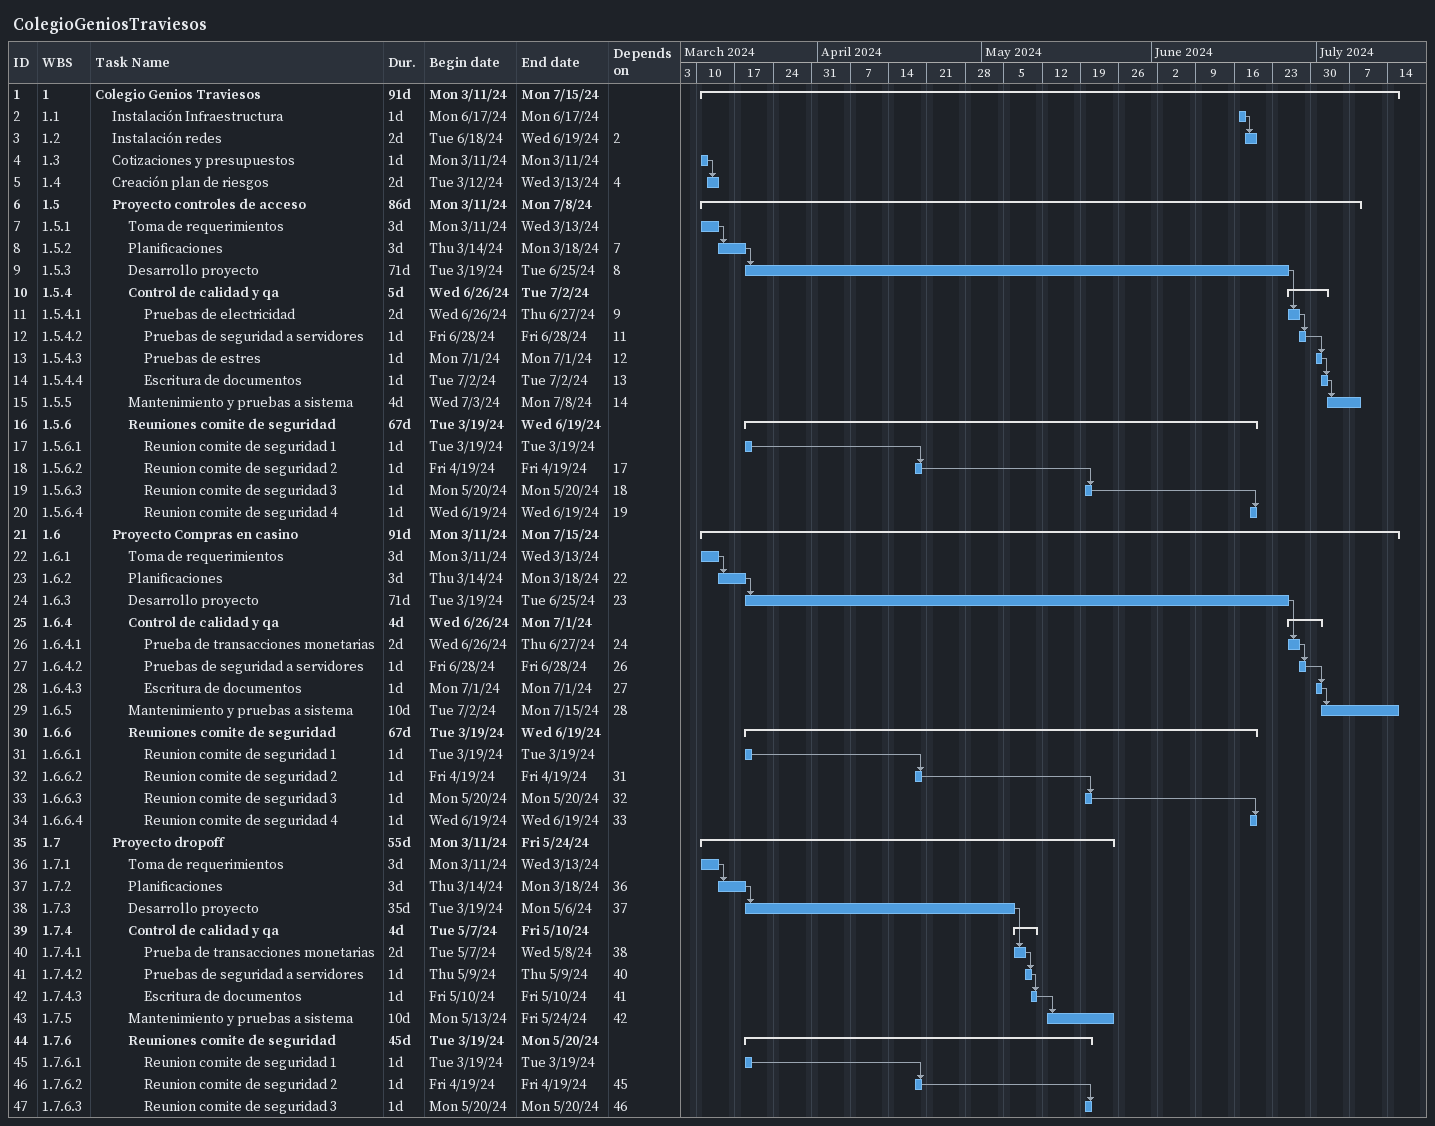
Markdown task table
ColegioGeniosTraviesos

| ID | WBS | Task | Duration | Start | Finish | Predecessors |
|---|---|---|---|---|---|---|
| 1 | 1 | **Colegio Genios Traviesos** | 91d | 2024-03-11 | 2024-07-15 |  |
| 2 | 1.1 | Instalación Infraestructura | 1d | 2024-06-17 | 2024-06-17 |  |
| 3 | 1.2 | Instalación redes | 2d | 2024-06-18 | 2024-06-19 | 2 |
| 4 | 1.3 | Cotizaciones y presupuestos | 1d | 2024-03-11 | 2024-03-11 |  |
| 5 | 1.4 | Creación plan de riesgos | 2d | 2024-03-12 | 2024-03-13 | 4 |
| 6 | 1.5 | **Proyecto controles de acceso** | 86d | 2024-03-11 | 2024-07-08 |  |
| 7 | 1.5.1 | Toma de requerimientos | 3d | 2024-03-11 | 2024-03-13 |  |
| 8 | 1.5.2 | Planificaciones | 3d | 2024-03-14 | 2024-03-18 | 7 |
| 9 | 1.5.3 | Desarrollo proyecto | 71d | 2024-03-19 | 2024-06-25 | 8 |
| 10 | 1.5.4 | **Control de calidad y qa** | 5d | 2024-06-26 | 2024-07-02 |  |
| 11 | 1.5.4.1 | Pruebas de electricidad | 2d | 2024-06-26 | 2024-06-27 | 9 |
| 12 | 1.5.4.2 | Pruebas de seguridad a servidores | 1d | 2024-06-28 | 2024-06-28 | 11 |
| 13 | 1.5.4.3 | Pruebas de estres | 1d | 2024-07-01 | 2024-07-01 | 12 |
| 14 | 1.5.4.4 | Escritura de documentos | 1d | 2024-07-02 | 2024-07-02 | 13 |
| 15 | 1.5.5 | Mantenimiento y pruebas a sistema | 4d | 2024-07-03 | 2024-07-08 | 14 |
| 16 | 1.5.6 | **Reuniones comite de seguridad** | 67d | 2024-03-19 | 2024-06-19 |  |
| 17 | 1.5.6.1 | Reunion comite de seguridad 1 | 1d | 2024-03-19 | 2024-03-19 |  |
| 18 | 1.5.6.2 | Reunion comite de seguridad 2 | 1d | 2024-04-19 | 2024-04-19 | 17 |
| 19 | 1.5.6.3 | Reunion comite de seguridad 3 | 1d | 2024-05-20 | 2024-05-20 | 18 |
| 20 | 1.5.6.4 | Reunion comite de seguridad 4 | 1d | 2024-06-19 | 2024-06-19 | 19 |
| 21 | 1.6 | **Proyecto Compras en casino** | 91d | 2024-03-11 | 2024-07-15 |  |
| 22 | 1.6.1 | Toma de requerimientos | 3d | 2024-03-11 | 2024-03-13 |  |
| 23 | 1.6.2 | Planificaciones | 3d | 2024-03-14 | 2024-03-18 | 22 |
| 24 | 1.6.3 | Desarrollo proyecto | 71d | 2024-03-19 | 2024-06-25 | 23 |
| 25 | 1.6.4 | **Control de calidad y qa** | 4d | 2024-06-26 | 2024-07-01 |  |
| 26 | 1.6.4.1 | Prueba de transacciones monetarias | 2d | 2024-06-26 | 2024-06-27 | 24 |
| 27 | 1.6.4.2 | Pruebas de seguridad a servidores | 1d | 2024-06-28 | 2024-06-28 | 26 |
| 28 | 1.6.4.3 | Escritura de documentos | 1d | 2024-07-01 | 2024-07-01 | 27 |
| 29 | 1.6.5 | Mantenimiento y pruebas a sistema | 10d | 2024-07-02 | 2024-07-15 | 28 |
| 30 | 1.6.6 | **Reuniones comite de seguridad** | 67d | 2024-03-19 | 2024-06-19 |  |
| 31 | 1.6.6.1 | Reunion comite de seguridad 1 | 1d | 2024-03-19 | 2024-03-19 |  |
| 32 | 1.6.6.2 | Reunion comite de seguridad 2 | 1d | 2024-04-19 | 2024-04-19 | 31 |
| 33 | 1.6.6.3 | Reunion comite de seguridad 3 | 1d | 2024-05-20 | 2024-05-20 | 32 |
| 34 | 1.6.6.4 | Reunion comite de seguridad 4 | 1d | 2024-06-19 | 2024-06-19 | 33 |
| 35 | 1.7 | **Proyecto dropoff** | 55d | 2024-03-11 | 2024-05-24 |  |
| 36 | 1.7.1 | Toma de requerimientos | 3d | 2024-03-11 | 2024-03-13 |  |
| 37 | 1.7.2 | Planificaciones | 3d | 2024-03-14 | 2024-03-18 | 36 |
| 38 | 1.7.3 | Desarrollo proyecto | 35d | 2024-03-19 | 2024-05-06 | 37 |
| 39 | 1.7.4 | **Control de calidad y qa** | 4d | 2024-05-07 | 2024-05-10 |  |
| 40 | 1.7.4.1 | Prueba de transacciones monetarias | 2d | 2024-05-07 | 2024-05-08 | 38 |
| 41 | 1.7.4.2 | Pruebas de seguridad a servidores | 1d | 2024-05-09 | 2024-05-09 | 40 |
| 42 | 1.7.4.3 | Escritura de documentos | 1d | 2024-05-10 | 2024-05-10 | 41 |
| 43 | 1.7.5 | Mantenimiento y pruebas a sistema | 10d | 2024-05-13 | 2024-05-24 | 42 |
| 44 | 1.7.6 | **Reuniones comite de seguridad** | 45d | 2024-03-19 | 2024-05-20 |  |
| 45 | 1.7.6.1 | Reunion comite de seguridad 1 | 1d | 2024-03-19 | 2024-03-19 |  |
| 46 | 1.7.6.2 | Reunion comite de seguridad 2 | 1d | 2024-04-19 | 2024-04-19 | 45 |
| 47 | 1.7.6.3 | Reunion comite de seguridad 3 | 1d | 2024-05-20 | 2024-05-20 | 46 |
